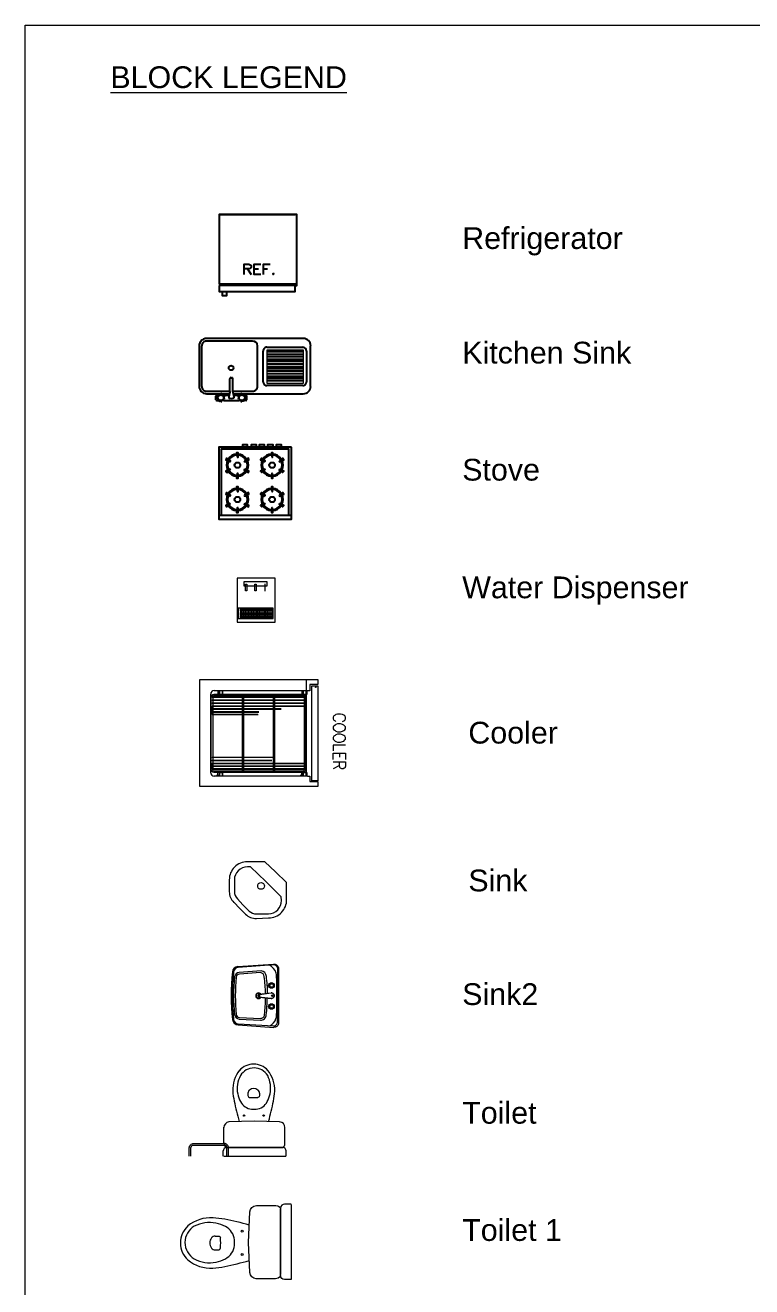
# Model space of a CAD drawing. Header units: feet. Extents: x 24 to 2788, y 15 to 613.
# Drawn here: x 557.1 to 607.2, y 205.8 to 292.7 of the extents above; entities that cross this region are included whole.
import ezdxf

# ---------------------------------------------------------------- set-up
doc = ezdxf.new("R2010")
doc.units = ezdxf.units.FT
doc.header["$MEASUREMENT"] = 0
doc.layers.get('0').update_dxf_attribs({"color": 255, "lineweight": 0})
for name, color, linetype, lineweight in [('Kitchen', 2, 'Continuous', 13), ('Pluming', 4, 'Continuous', 13), ('Text', 251, 'Continuous', 9)]:
    doc.layers.add(name, color=color, linetype=linetype, lineweight=lineweight)
doc.styles.get("Standard").update_dxf_attribs({"font": 'arial.ttf'})

# ---------------------------------------------------------------- blocks, each defined once
blk = doc.blocks.new('Toilet 1')
at = {"layer": 'Pluming', "lineweight": 0}
for points in [[(0, 2.562), (0, -2.625), (-0.458, -2.625, -0.399659), (-0.72, -2.35, -0.191995), (-0.737, -2.394, -0.237145), (-1.08, -2.562), (-2.413, -2.562, -0.388688), (-2.837, -2.138), (-2.921, -0.064), (-2.837, 2.053, -0.401104), (-2.392, 2.477), (-1.038, 2.477, -0.3575), (-0.737, 2.287, -0.191995), (-0.72, 2.243, 0.191995)], [(0, 2.583), (-0.445, 2.582, 0.414213), (-0.72, 2.307)], [(-2.889, 1.138, 0.017331), (-4.573, 1.545, 0.011626), (-5.378, 1.643, 0.180908), (-7.111, 1.073, 0.440691), (-7.111, -1.27, 0.181696), (-5.391, -1.834, 0.034528), (-4.573, -1.715, 0.015093), (-2.87, -1.308)], [(-5.175, 1.264, 0.165153), (-6.67, 1.058, 0.571941), (-6.67, -1.186, 0.179597), (-5.17, -1.416, 0.068995), (-4.518, -1.185, 0.250971), (-3.897, -0.278, 0.054511), (-3.897, 0.113, 0.25088), (-4.523, 1.033, 0.068995), (-5.175, 1.264)], [(-5.228, 0.379, 0.236067), (-5.483, 0.252, 0.353499), (-5.482, -0.445, 0.236042), (-5.228, -0.572)], [(-5.228, 0.379), (-5.017, 0.379, -0.380629), (-4.869, 0.248)], [(-5.017, -0.572, 0.380629), (-4.87, -0.441, 0.058069), (-4.87, 0.25)]]:
    blk.add_lwpolyline(points, format="xyb", dxfattribs=at)
for points in [[(-0.72, 2.307), (-0.72, -2.265)], [(-0.72, -2.35), (-0.72, 2.265)], [(0, 2.328), (0, -2.328)], [(-5.228, -0.572), (-5.017, -0.572)]]:
    blk.add_lwpolyline(points, dxfattribs=at)
for centre in [(-3.366, 0.719), (-3.366, -0.889)]:
    blk.add_circle(centre, 0.0635, dxfattribs=at)
blk = doc.blocks.new('Kitchen Sink')
at = {"layer": 'Kitchen', "lineweight": -3}
for points in [[(0.391, 0.457), (-0.409, 0.457)], [(-0.028, 0.436), (-0.409, 0.436)], [(-0.471, 0.396), (-0.471, 0.061)], [(-0.45, 0.396), (-0.45, 0.061)], [(0.012, 0.061), (0.012, 0.396)], [(0.058, 0.099), (0.058, 0.353)], [(0.09, 0.385), (0.386, 0.385)], [(0.389, 0.347), (0.092, 0.347)], [(0.389, 0.326), (0.092, 0.326)], [(0.418, 0.353), (0.418, 0.099)], [(0.452, 0.061), (0.452, 0.396)], [(0.389, 0.305), (0.092, 0.305)], [(0.389, 0.284), (0.092, 0.284)], [(0.389, 0.267), (0.092, 0.267)], [(0.389, 0.246), (0.092, 0.246)], [(0.389, 0.224), (0.092, 0.224)], [(-0.217, 0.017), (-0.217, 0.123)], [(-0.207, 0.133), (-0.202, 0.133)], [(-0.192, 0.016), (-0.192, 0.123)], [(0.389, 0.207), (0.092, 0.207)], [(0.389, 0.186), (0.092, 0.186)], [(0.389, 0.165), (0.092, 0.165)], [(0.389, 0.144), (0.092, 0.144)], [(0.389, 0.127), (0.092, 0.127)], [(0.389, 0.106), (0.092, 0.106)], [(-0.409, 0.021), (-0.219, 0.021)], [(-0.191, 0.021), (-0.026, 0.021)], [(-0.189, 0), (0.391, 0)], [(0.386, 0.068), (0.09, 0.068)], [(-0.409, 0), (-0.219, 0)], [(-0.331, -0.049), (-0.331, -0.019)], [(-0.325, -0.013), (-0.312, -0.013)], [(-0.325, -0.055), (-0.312, -0.055)], [(-0.318, -0.034), (-0.318, -0.034)], [(-0.318, -0.038), (-0.318, -0.038)], [(-0.314, -0.017), (-0.314, -0.017)], [(-0.314, -0.021), (-0.314, -0.021)], [(-0.314, -0.025), (-0.314, -0.025)], [(-0.314, -0.051), (-0.314, -0.051)], [(-0.31, -0.017), (-0.31, -0.017)], [(-0.306, -0.013), (-0.306, -0.013)], [(-0.306, -0.013), (-0.306, -0.013)], [(-0.306, -0.059), (-0.306, -0.059)], [(-0.297, -0.008), (-0.297, -0.008)], [(-0.297, -0.008), (-0.297, -0.008)], [(-0.297, -0.064), (-0.297, -0.064)], [(-0.289, -0.008), (-0.289, -0.008)], [(-0.289, -0.008), (-0.289, -0.008)], [(-0.289, -0.064), (-0.289, -0.064)], [(-0.285, -0.008), (-0.285, -0.008)], [(-0.28, -0.008), (-0.28, -0.008)], [(-0.28, -0.064), (-0.28, -0.064)], [(-0.276, -0.013), (-0.276, -0.013)], [(-0.276, -0.059), (-0.276, -0.059)], [(-0.272, -0.013), (-0.272, -0.013)], [(-0.272, -0.059), (-0.272, -0.059)], [(-0.269, -0.013), (-0.223, -0.013)], [(-0.268, -0.017), (-0.268, -0.017)], [(-0.268, -0.017), (-0.268, -0.017)], [(-0.268, -0.055), (-0.136, -0.055)], [(-0.268, -0.055), (-0.268, -0.055)], [(-0.268, -0.055), (-0.268, -0.055)], [(-0.263, -0.025), (-0.263, -0.025)], [(-0.263, -0.025), (-0.263, -0.025)], [(-0.263, -0.03), (-0.263, -0.03)], [(-0.263, -0.034), (-0.263, -0.034)], [(-0.263, -0.038), (-0.263, -0.038)], [(-0.263, -0.042), (-0.263, -0.042)], [(-0.263, -0.047), (-0.263, -0.047)], [(-0.263, -0.047), (-0.263, -0.047)], [(-0.186, -0.013), (-0.139, -0.013)], [(-0.145, -0.03), (-0.145, -0.03)], [(-0.145, -0.034), (-0.145, -0.034)], [(-0.145, -0.038), (-0.145, -0.038)], [(-0.145, -0.042), (-0.145, -0.042)], [(-0.141, -0.025), (-0.141, -0.025)], [(-0.141, -0.047), (-0.141, -0.047)], [(-0.141, -0.047), (-0.141, -0.047)], [(-0.136, -0.017), (-0.136, -0.017)], [(-0.136, -0.055), (-0.136, -0.055)], [(-0.132, -0.013), (-0.132, -0.013)], [(-0.132, -0.059), (-0.132, -0.059)], [(-0.124, -0.008), (-0.124, -0.008)], [(-0.124, -0.008), (-0.124, -0.008)], [(-0.124, -0.064), (-0.124, -0.064)], [(-0.115, -0.008), (-0.115, -0.008)], [(-0.115, -0.064), (-0.115, -0.064)], [(-0.107, -0.008), (-0.107, -0.008)], [(-0.107, -0.008), (-0.107, -0.008)], [(-0.107, -0.064), (-0.107, -0.064)], [(-0.098, -0.013), (-0.103, -0.013)], [(-0.103, -0.059), (-0.103, -0.059)], [(-0.083, -0.013), (-0.1, -0.013)], [(-0.083, -0.055), (-0.1, -0.055)], [(-0.094, -0.017), (-0.094, -0.017)], [(-0.094, -0.017), (-0.094, -0.017)], [(-0.094, -0.055), (-0.094, -0.055)], [(-0.09, -0.021), (-0.09, -0.021)], [(-0.09, -0.025), (-0.09, -0.025)], [(-0.09, -0.047), (-0.09, -0.047)], [(-0.09, -0.051), (-0.09, -0.051)], [(-0.086, -0.038), (-0.086, -0.038)], [(-0.077, -0.049), (-0.077, -0.019)]]:
    blk.add_lwpolyline(points, dxfattribs=at)
at = {"layer": 'Kitchen'}
blk.add_lwpolyline([(0.092, 0.364), (0.389, 0.364), (0.389, 0.085), (0.092, 0.085)], close=True, dxfattribs=at)
at = {"layer": 'Kitchen', "lineweight": -3}
for points in [[(-0.217, 0.019, -0.05003), (-0.217, 0.015, -0.050083), (-0.217, 0.013), (-0.225, -0.025, 0.415639), (-0.217, -0.038)], [(-0.191, 0.013), (-0.183, -0.025, -0.415509), (-0.191, -0.038)], [(-0.107, -0.062, 0.049794), (-0.103, -0.059), (-0.098, -0.056)], [(-0.086, -0.029, -0.050219), (-0.086, -0.034), (-0.086, -0.039)]]:
    blk.add_lwpolyline(points, format="xyb", dxfattribs=at)
for centre, radius in [((-0.206, 0.214), 0.0191), ((-0.291, -0.032), 0.0233), ((-0.117, -0.032), 0.0233)]:
    blk.add_circle(centre, radius, dxfattribs=at)
for centre, radius, start, end in [((-0.409, 0.396), 0.0614, 90.0004, 179.9996), ((-0.409, 0.396), 0.0402, 89.9991, 180.0009), ((-0.028, 0.396), 0.0402, 0.0094, 89.9965), ((0.391, 0.396), 0.0614, 0.0062, 89.9996), ((0.09, 0.353), 0.0318, 89.998, 180.002), ((0.386, 0.353), 0.0318, 0.0034, 90.0004), ((-0.206, 0.123), 0.0106, 89.9957, 180.0043), ((-0.202, 0.123), 0.0106, 359.9957, 90.0043), ((-0.409, 0.061), 0.0614, 180.0004, 269.9996), ((-0.409, 0.061), 0.0402, 179.9991, 270.0009), ((-0.173, 0.016), 0.019, 180.0131, 191.4696), ((-0.028, 0.061), 0.0402, 269.9991, 0.0009), ((0.09, 0.099), 0.0318, 179.998, 270.002), ((0.386, 0.099), 0.0318, 269.998, 0.002), ((0.391, 0.061), 0.0614, 270.0004, 359.9996), ((-0.325, -0.019), 0.00635, 90.0028, 179.9972), ((-0.325, -0.049), 0.00635, 180.0028, 269.9972), ((-0.291, -0.032), 0.0314, 174.2483, 185.7517), ((-0.291, -0.032), 0.032, 141.6153, 152.9032), ((-0.291, -0.032), 0.032, 207.0968, 218.3847), ((-0.291, -0.032), 0.0276, 155.4925, 171.828), ((-0.291, -0.032), 0.0276, 188.172, 204.5075), ((-0.291, -0.032), 0.0274, 122.7302, 139.135), ((-0.291, -0.032), 0.0274, 220.865, 237.2698), ((-0.291, -0.032), 0.0317, 108.844, 120.2466), ((-0.291, -0.032), 0.0317, 239.7534, 251.156), ((-0.291, -0.032), 0.0276, 90.0092, 106.3492), ((-0.291, -0.032), 0.0276, 253.6508, 269.9908), ((-0.291, -0.032), 0.0318, 76.1308, 87.4815), ((-0.291, -0.032), 0.0317, 272.4805, 283.8705), ((-0.291, -0.032), 0.0274, 57.2415, 73.6601), ((-0.291, -0.032), 0.0276, 286.3726, 302.7006), ((-0.291, -0.032), 0.0315, 43.353, 54.82), ((-0.291, -0.032), 0.0317, 305.217, 316.61), ((-0.291, -0.032), 0.0274, 24.5077, 40.9425), ((-0.291, -0.032), 0.0275, 319.0722, 335.4262), ((-0.291, -0.032), 0.0273, 351.7554, 8.2446), ((-0.291, -0.032), 0.0317, 10.6509, 22.0671), ((-0.291, -0.032), 0.0317, 337.9491, 349.3331), ((-0.204, 0.027), 0.0657, 258.8483, 281.1517), ((-0.117, -0.032), 0.0317, 157.9491, 169.3331), ((-0.117, -0.032), 0.0317, 190.6669, 202.0509), ((-0.118, -0.032), 0.0273, 171.7554, 188.2446), ((-0.117, -0.032), 0.0275, 139.0722, 155.4262), ((-0.117, -0.032), 0.0275, 204.5738, 220.9278), ((-0.117, -0.032), 0.0317, 125.217, 136.61), ((-0.117, -0.032), 0.0317, 223.39, 234.783), ((-0.117, -0.032), 0.0276, 106.3726, 122.7006), ((-0.117, -0.032), 0.0276, 237.2994, 253.6274), ((-0.117, -0.032), 0.0317, 92.4805, 103.8705), ((-0.117, -0.032), 0.0317, 256.1295, 267.5195), ((-0.117, -0.032), 0.0275, 73.6284, 90.0132), ((-0.117, -0.032), 0.0276, 270.0092, 286.3492), ((-0.117, -0.032), 0.0318, 59.7747, 71.1347), ((-0.117, -0.032), 0.0275, 40.9104, 57.2871), ((-0.117, -0.032), 0.0274, 302.7302, 319.135), ((-0.117, -0.032), 0.0317, 27.0252, 38.4138), ((-0.117, -0.032), 0.0274, 8.1588, 24.5791), ((-0.117, -0.032), 0.0276, 335.4925, 351.828), ((-0.118, -0.032), 0.032, 321.6153, 332.9032), ((-0.083, -0.019), 0.00635, 0.003, 89.997), ((-0.083, -0.049), 0.00635, 270.003, 359.997)]:
    blk.add_arc(centre, radius, start, end, dxfattribs=at)
blk = doc.blocks.new('Refregator')
at = {"layer": 'Kitchen', "lineweight": -3}
for points in [[(0.631, -0.588), (0.644, -0.588), (0.644, 0), (0, 0), (0.631, 0), (0, 0), (0, -0.572), (0.631, -0.572), (0.644, -0.572)], [(0.207, -0.495), (0.207, -0.411), (0.246, -0.411), (0.258, -0.415), (0.262, -0.419), (0.267, -0.423), (0.267, -0.432), (0.262, -0.44), (0.258, -0.445), (0.246, -0.449), (0.207, -0.449)], [(0.347, -0.495), (0.292, -0.495), (0.292, -0.411), (0.347, -0.411)], [(0.368, -0.495), (0.368, -0.411), (0.423, -0.411)], [(0.237, -0.449), (0.267, -0.495)], [(0.292, -0.449), (0.326, -0.449)], [(0.368, -0.449), (0.402, -0.449)], [(0.017, -0.572), (0.017, -0.588)], [(0.61, -0.572), (0.61, -0.588)], [(0.025, -0.635), (0.025, -0.669), (0.064, -0.669), (0.064, -0.635)]]:
    blk.add_lwpolyline(points, dxfattribs=at)
for points in [[(0.449, -0.487), (0.445, -0.491), (0.449, -0.495), (0.453, -0.491)], [(0, -0.588), (0, -0.635), (0.631, -0.635), (0.631, -0.588)]]:
    blk.add_lwpolyline(points, close=True, dxfattribs=at)
blk = doc.blocks.new('Sink')
at = {"layer": 'Pluming', "lineweight": 0}
blk.add_lwpolyline([(-0.225, -0.135), (-0.174, -0.186), (-0.128, -0.233, 0.20163), (-0.038, -0.268), (0.063, -0.264, 0.196173), (0.169, -0.219, 0.201655), (0.212, -0.111), (0.212, -0.111), (0.21, 0.028), (0.121, 0.116), (0.032, 0.201), (-0.112, 0.201), (-0.112, 0.201, 0.201655), (-0.22, 0.156, 0.196173), (-0.262, 0.051), (-0.262, -0.047, 0.201655), (-0.225, -0.136)], format="xyb", dxfattribs=at)
blk.add_lwpolyline([(-0.098, -0.207, 0.20163), (-0.038, -0.231), (0.063, -0.231, 0.196173), (0.138, -0.198, 0.201654), (0.169, -0.121), (0.167, -0.091), (0.04, 0.036), (-0.087, 0.159), (-0.112, 0.159, 0.201654), (-0.189, 0.126, 0.196173), (-0.22, 0.051), (-0.22, -0.047, 0.201655), (-0.195, -0.106), (-0.149, -0.156)], format="xyb", close=True, dxfattribs=at)
blk.add_circle((0, 0), 0.0275, dxfattribs=at)
blk = doc.blocks.new('Sink2')
at = {"layer": 'Pluming', "lineweight": 0}
for p in [(-0.115, 0.013), (-0.107, 0.011)]:
    blk.add_line(p, (-0.011, 0.023), dxfattribs=at)
for points in [[(-0.285, 0.241, 0.365096), (-0.331, 0.197, 0.052155), (-0.331, -0.197, 0.365096), (-0.284, -0.241), (0.012, -0.262)], [(-0.286, 0.241), (0.01, 0.262, -0.341566), (0.05, 0.234), (0.051, -0.234, -0.341566), (0.012, -0.262)], [(-0.021, -0.249, 0.199624), (0.029, -0.188, 0.069548), (0.035, -0.165, 0.016602), (0.035, 0.165, 0.069547), (0.03, 0.188, 0.20798), (-0.025, 0.252)], [(-0.273, 0.179, 0.368413), (-0.299, 0.154, 0.051242), (-0.299, -0.154, 0.368413), (-0.273, -0.179), (-0.1, -0.187, 0.421928), (-0.066, -0.156, 0.026108), (-0.057, -0.017)], [(-0.04, 0.019, 0.02594), (-0.05, 0.16, 0.360395), (-0.094, 0.206), (-0.274, 0.193)], [(-0.057, 0.018, 0.026299), (-0.067, 0.158, 0.347226), (-0.099, 0.192), (-0.273, 0.179)], [(-0.274, -0.193), (-0.1, -0.202, 0.417475), (-0.051, -0.158, 0.026012), (-0.043, -0.017, 0.026012)]]:
    blk.add_lwpolyline(points, format="xyb", dxfattribs=at)
for points in [[(-0.284, 0.233, 0.365095), (-0.321, 0.198, 0.054991), (-0.321, -0.198, 0.365095), (-0.284, -0.233), (0.009, -0.25, 0.40661), (0.042, -0.219), (0.044, 0.224, 0.40661), (0.01, 0.255)], [(-0.011, -0.023, 1.120265), (-0.011, 0.023, -1.115416)]]:
    blk.add_lwpolyline(points, format="xyb", close=True, dxfattribs=at)
blk.add_lwpolyline([(-0.115, -0.013), (-0.107, -0.011), (-0.011, -0.023)], close=True, dxfattribs=at)
for centre, radius in [((-0.008, 0.085), 0.0233), ((-0.008, 0.085), 0.0191), ((-0.008, 0.085), 0.0148), ((0, 0), 0.00635), ((-0.008, -0.089), 0.0233), ((-0.008, -0.089), 0.0191), ((-0.008, -0.089), 0.0148)]:
    blk.add_circle(centre, radius, dxfattribs=at)
for centre, radius, start, end in [((1.202, 0), 1.524, 174.1333, 185.8667), ((-0.272, 0.151), 0.0419, 93.0926, 173.9905), ((-0.114, 0), 0.0233, 40.8089, 319.1911), ((-0.114, 0), 0.0191, 51.3996, 308.584), ((-0.034, 0), 0.0826, 171.1998, 188.8002), ((-0.013, 0), 0.0953, 173.1007, 186.8993), ((-0.03, 0.085), 0.0106, 315.8622, 44.1431), ((-0.008, 0.11), 0.0106, 225.8571, 314.1429), ((-0.008, 0.059), 0.0106, 45.8571, 134.1429), ((0.017, 0.085), 0.0106, 135.8571, 224.1429), ((-0.03, -0.089), 0.0106, 315.8622, 44.1431), ((-0.008, -0.064), 0.0106, 225.8571, 314.1429), ((-0.008, -0.11), 0.0106, 45.8571, 134.1429), ((0.017, -0.089), 0.0106, 135.8571, 224.1429), ((-0.272, -0.151), 0.0419, 186.0095, 266.9074)]:
    blk.add_arc(centre, radius, start, end, dxfattribs=at)
blk = doc.blocks.new('Stove')
at = {"layer": 'Kitchen', "lineweight": -3}
for points in [[(0.601, 0.597), (0, 0.597), (0, 0), (0.601, 0)], [(0.152, 0.512), (0.161, 0.512), (0.161, 0.55), (0.148, 0.55)], [(0.237, 0.597), (0.199, 0.597), (0.199, 0.618), (0.237, 0.618)], [(0.309, 0.597), (0.271, 0.597), (0.271, 0.618), (0.309, 0.618)], [(0.377, 0.597), (0.339, 0.597), (0.339, 0.618), (0.377, 0.618)], [(0.449, 0.597), (0.406, 0.597), (0.406, 0.618), (0.449, 0.618)], [(0.44, 0.512), (0.445, 0.512), (0.449, 0.55), (0.436, 0.55)], [(0.516, 0.597), (0.478, 0.597), (0.478, 0.618), (0.516, 0.618)], [(0.093, 0.474), (0.097, 0.483), (0.068, 0.504), (0.059, 0.491)], [(0.212, 0.483), (0.216, 0.474), (0.25, 0.491), (0.246, 0.504)], [(0.381, 0.474), (0.385, 0.483), (0.356, 0.504), (0.347, 0.491)], [(0.5, 0.483), (0.504, 0.474), (0.538, 0.491), (0.529, 0.504)], [(0.097, 0.406), (0.093, 0.415), (0.059, 0.398), (0.068, 0.385)], [(0.161, 0.377), (0.152, 0.377), (0.148, 0.339), (0.161, 0.339)], [(0.216, 0.415), (0.212, 0.406), (0.246, 0.385), (0.25, 0.398)], [(0.385, 0.406), (0.381, 0.415), (0.347, 0.398), (0.356, 0.385)], [(0.445, 0.377), (0.44, 0.377), (0.436, 0.339), (0.449, 0.339)], [(0.504, 0.415), (0.5, 0.406), (0.529, 0.385), (0.538, 0.398)], [(0.093, 0.191), (0.097, 0.199), (0.068, 0.22), (0.059, 0.207)], [(0.152, 0.229), (0.161, 0.229), (0.161, 0.267), (0.148, 0.267)], [(0.212, 0.199), (0.216, 0.191), (0.25, 0.207), (0.246, 0.22)], [(0.381, 0.191), (0.385, 0.199), (0.356, 0.22), (0.347, 0.207)], [(0.44, 0.229), (0.445, 0.229), (0.449, 0.267), (0.436, 0.267)], [(0.5, 0.199), (0.504, 0.191), (0.538, 0.207), (0.529, 0.22)], [(0.097, 0.123), (0.093, 0.131), (0.059, 0.114), (0.068, 0.102)], [(0.216, 0.131), (0.212, 0.123), (0.246, 0.102), (0.25, 0.114)], [(0.385, 0.123), (0.381, 0.131), (0.347, 0.114), (0.356, 0.102)], [(0.504, 0.131), (0.5, 0.123), (0.529, 0.102), (0.538, 0.114)], [(0.161, 0.093), (0.152, 0.093), (0.148, 0.055), (0.161, 0.055)], [(0.445, 0.093), (0.44, 0.093), (0.436, 0.055), (0.449, 0.055)]]:
    blk.add_lwpolyline(points, close=True, dxfattribs=at)
for points in [[(0.58, 0.03), (0.58, 0.58), (0.021, 0.58), (0.021, 0.03)], [(0.601, 0.03), (0, 0.03)]]:
    blk.add_lwpolyline(points, dxfattribs=at)
for centre in [(0.155, 0.447), (0.442, 0.447), (0.155, 0.163), (0.442, 0.163)]:
    blk.add_circle(centre, 0.0233, dxfattribs=at)
for centre, radius, start, end in [((0.155, 0.447), 0.091, 93.5706, 146.4313), ((0.155, 0.447), 0.0826, 93.4881, 146.5137), ((0.155, 0.447), 0.091, 33.5687, 86.4294), ((0.155, 0.447), 0.0826, 33.4863, 86.5119), ((0.442, 0.447), 0.091, 93.5706, 146.4313), ((0.442, 0.447), 0.0826, 93.4881, 146.5137), ((0.442, 0.447), 0.0826, 33.4863, 86.5119), ((0.442, 0.447), 0.091, 33.5687, 86.4294), ((0.155, 0.447), 0.091, 153.5669, 206.4331), ((0.155, 0.447), 0.0826, 153.49, 206.51), ((0.155, 0.447), 0.0826, 333.49, 26.51), ((0.155, 0.447), 0.091, 333.5669, 26.4331), ((0.442, 0.447), 0.091, 153.5669, 206.4331), ((0.442, 0.447), 0.0826, 153.49, 206.51), ((0.442, 0.447), 0.0826, 333.49, 26.51), ((0.442, 0.447), 0.091, 333.5669, 26.4331), ((0.155, 0.447), 0.091, 213.5742, 266.4349), ((0.155, 0.447), 0.0826, 213.4918, 266.5173), ((0.155, 0.447), 0.0826, 273.4881, 326.5137), ((0.155, 0.447), 0.091, 273.5706, 326.4313), ((0.442, 0.447), 0.091, 213.5742, 266.4349), ((0.442, 0.447), 0.0826, 213.4918, 266.5173), ((0.442, 0.447), 0.0826, 273.4881, 326.5137), ((0.442, 0.447), 0.091, 273.5706, 326.4313), ((0.155, 0.163), 0.091, 93.5706, 146.4313), ((0.155, 0.163), 0.0826, 93.4881, 146.5137), ((0.155, 0.163), 0.091, 33.5687, 86.4294), ((0.155, 0.163), 0.0826, 33.4863, 86.5119), ((0.442, 0.163), 0.091, 93.5706, 146.4313), ((0.442, 0.163), 0.0826, 93.4881, 146.5137), ((0.442, 0.163), 0.0826, 33.4863, 86.5119), ((0.442, 0.163), 0.091, 33.5687, 86.4294), ((0.155, 0.163), 0.091, 153.5669, 206.4331), ((0.155, 0.163), 0.0826, 153.49, 206.51), ((0.155, 0.163), 0.091, 213.5742, 266.4349), ((0.155, 0.163), 0.0826, 213.4918, 266.5173), ((0.155, 0.163), 0.0826, 273.4881, 326.5137), ((0.155, 0.163), 0.091, 273.5706, 326.4313), ((0.155, 0.163), 0.0826, 333.49, 26.51), ((0.155, 0.163), 0.091, 333.5669, 26.4331), ((0.442, 0.163), 0.091, 153.5669, 206.4331), ((0.442, 0.163), 0.0826, 153.49, 206.51), ((0.442, 0.163), 0.091, 213.5742, 266.4349), ((0.442, 0.163), 0.0826, 213.4918, 266.5173), ((0.442, 0.163), 0.0826, 273.4881, 326.5137), ((0.442, 0.163), 0.091, 273.5706, 326.4313), ((0.442, 0.163), 0.0826, 333.49, 26.51), ((0.442, 0.163), 0.091, 333.5669, 26.4331)]:
    blk.add_arc(centre, radius, start, end, dxfattribs=at)
blk = doc.blocks.new('Toilet')
at = {"layer": 'Pluming', "lineweight": 0}
blk.add_line((-0.256, 0), (0.256, 0), dxfattribs=at)
for points in [[(0.126, 0.518, 0.165153), (0.106, 0.667, 0.571941), (-0.119, 0.667, 0.179597), (-0.142, 0.517, 0.068995), (-0.119, 0.452, 0.250971), (-0.028, 0.39, 0.054511), (0.011, 0.39, 0.25088), (0.103, 0.452, 0.068995), (0.126, 0.518)], [(0.114, 0.289, 0.017331), (0.154, 0.457, 0.011626), (0.164, 0.538, 0.180908), (0.107, 0.711, 0.440691), (-0.127, 0.711)], [(-0.126, 0.712, 0.180883), (-0.183, 0.539, 0.034528), (-0.171, 0.457, 0.017331), (-0.131, 0.289)], [(0.038, 0.523, 0.236067), (0.025, 0.548, 0.353499), (-0.044, 0.548, 0.236042), (-0.057, 0.523), (-0.057, 0.502, 0.380629), (-0.044, 0.487, 0.058069), (0.025, 0.487)], [(0.038, 0.523), (0.038, 0.502, -0.380629), (0.025, 0.487)], [(0.224, 0.072, 0.191995), (0.229, 0.074, 0.3575), (0.248, 0.104), (0.248, 0.239, 0.401104), (0.205, 0.284), (-0.006, 0.292), (-0.214, 0.284, 0.401077), (-0.256, 0.239)], [(-0.542, 0), (-0.542, 0.07, -0.414214), (-0.506, 0.106), (-0.252, 0.106)], [(-0.256, 0.108, 0.237145), (-0.239, 0.074, 0.191995), (-0.235, 0.072, 0.414213), (-0.263, 0.044)], [(-0.218, 0), (-0.218, 0.07, 0.414214), (-0.254, 0.106)], [(-0.529, 0), (-0.529, 0.07, -0.414214), (-0.506, 0.093), (-0.252, 0.093)], [(-0.231, 0), (-0.231, 0.07, 0.414214), (-0.254, 0.093)], [(0.258, 0), (0.258, 0.044, 0.414213), (0.231, 0.072), (-0.227, 0.072)]]:
    blk.add_lwpolyline(points, format="xyb", dxfattribs=at)
for points in [[(-0.256, 0.106), (-0.256, 0.241)], [(-0.263, 0), (-0.262, 0.046)], [(-0.235, 0.072), (0.226, 0.072)]]:
    blk.add_lwpolyline(points, dxfattribs=at)
for centre in [(-0.089, 0.337), (0.072, 0.337)]:
    blk.add_circle(centre, 0.00635, dxfattribs=at)
blk = doc.blocks.new('Water Dispenser')
at = {"layer": 'Kitchen', "lineweight": 0}
for points in [[(2.624832, 3.048192), (0, 3.048192), (0, 0), (2.624832, 0)], [(2.074464, 2.794176), (0.465696, 2.794176), (0.465696, 2.497824), (2.074464, 2.497824)], [(0.592704, 2.624832), (0.677376, 2.624832), (0.677376, 2.159136), (0.592704, 2.159136)], [(1.227744, 2.624832), (1.312416, 2.624832), (1.312416, 2.159136), (1.227744, 2.159136)], [(1.947456, 2.624832), (1.90512, 2.624832), (1.90512, 2.159136), (1.947456, 2.159136)], [(2.497824, 0.973728), (0.084672, 0.973728), (0.084672, 0.254016), (2.497824, 0.254016)], [(0.254016, 0.931392), (0.21168, 0.931392), (0.21168, 0.762048), (0.254016, 0.762048)], [(0.296352, 0.931392), (0.254016, 0.931392), (0.254016, 0.762048), (0.296352, 0.762048)], [(0.381024, 0.931392), (0.338688, 0.931392), (0.338688, 0.762048), (0.381024, 0.762048)], [(0.381024, 0.931392), (0.338688, 0.931392), (0.338688, 0.762048), (0.381024, 0.762048)], [(0.465696, 0.931392), (0.42336, 0.931392), (0.42336, 0.762048), (0.465696, 0.762048)], [(0.550368, 0.931392), (0.508032, 0.931392), (0.508032, 0.762048), (0.550368, 0.762048)], [(0.550368, 0.931392), (0.508032, 0.931392), (0.508032, 0.762048), (0.550368, 0.762048)], [(0.63504, 0.931392), (0.592704, 0.931392), (0.592704, 0.762048), (0.63504, 0.762048)], [(0.719712, 0.931392), (0.677376, 0.931392), (0.677376, 0.762048), (0.719712, 0.762048)], [(0.804384, 0.931392), (0.762048, 0.931392), (0.762048, 0.762048), (0.804384, 0.762048)], [(0.804384, 0.931392), (0.762048, 0.931392), (0.762048, 0.762048), (0.804384, 0.762048)], [(0.84672, 0.931392), (0.804384, 0.931392), (0.804384, 0.762048), (0.84672, 0.762048)], [(0.931392, 0.931392), (0.889056, 0.931392), (0.889056, 0.762048), (0.931392, 0.762048)], [(1.016064, 0.931392), (0.973728, 0.931392), (0.973728, 0.762048), (1.016064, 0.762048)], [(1.100736, 0.931392), (1.0584, 0.931392), (1.0584, 0.762048), (1.100736, 0.762048)], [(1.185408, 0.931392), (1.143072, 0.931392), (1.143072, 0.762048), (1.185408, 0.762048)], [(1.27008, 0.931392), (1.227744, 0.931392), (1.227744, 0.762048), (1.27008, 0.762048)], [(1.27008, 0.931392), (1.227744, 0.931392), (1.227744, 0.762048), (1.27008, 0.762048)], [(1.354752, 0.931392), (1.312416, 0.931392), (1.312416, 0.762048), (1.354752, 0.762048)], [(1.439424, 0.931392), (1.397088, 0.931392), (1.397088, 0.762048), (1.439424, 0.762048)], [(1.48176, 0.931392), (1.439424, 0.931392), (1.439424, 0.762048), (1.48176, 0.762048)], [(1.566432, 0.931392), (1.524096, 0.931392), (1.524096, 0.762048), (1.566432, 0.762048)], [(1.651104, 0.931392), (1.608768, 0.931392), (1.608768, 0.762048), (1.651104, 0.762048)], [(1.735776, 0.931392), (1.69344, 0.931392), (1.69344, 0.762048), (1.735776, 0.762048)], [(1.735776, 0.931392), (1.69344, 0.931392), (1.69344, 0.762048), (1.735776, 0.762048)], [(1.820448, 0.931392), (1.778112, 0.931392), (1.778112, 0.762048), (1.820448, 0.762048)], [(1.90512, 0.931392), (1.862784, 0.931392), (1.862784, 0.762048), (1.90512, 0.762048)], [(1.989792, 0.931392), (1.947456, 0.931392), (1.947456, 0.762048), (1.989792, 0.762048)], [(2.032128, 0.931392), (1.989792, 0.931392), (1.989792, 0.762048), (2.032128, 0.762048)], [(2.1168, 0.931392), (2.074464, 0.931392), (2.074464, 0.762048), (2.1168, 0.762048)], [(2.201472, 0.931392), (2.159136, 0.931392), (2.159136, 0.762048), (2.201472, 0.762048)], [(2.201472, 0.931392), (2.159136, 0.931392), (2.159136, 0.762048), (2.201472, 0.762048)], [(2.286144, 0.931392), (2.243808, 0.931392), (2.243808, 0.762048), (2.286144, 0.762048)], [(2.370816, 0.931392), (2.32848, 0.931392), (2.32848, 0.762048), (2.370816, 0.762048)], [(2.455488, 0.931392), (2.413152, 0.931392), (2.413152, 0.762048), (2.455488, 0.762048)], [(0.254016, 0.677376), (0.21168, 0.677376), (0.21168, 0.508032), (0.254016, 0.508032)], [(0.254016, 0.465696), (0.21168, 0.465696), (0.21168, 0.254016), (0.254016, 0.254016)], [(0.296352, 0.677376), (0.254016, 0.677376), (0.254016, 0.508032), (0.296352, 0.508032)], [(0.296352, 0.465696), (0.254016, 0.465696), (0.254016, 0.254016), (0.296352, 0.254016)], [(0.381024, 0.677376), (0.338688, 0.677376), (0.338688, 0.508032), (0.381024, 0.508032)], [(0.381024, 0.677376), (0.338688, 0.677376), (0.338688, 0.508032), (0.381024, 0.508032)], [(0.381024, 0.465696), (0.338688, 0.465696), (0.338688, 0.254016), (0.381024, 0.254016)], [(0.381024, 0.465696), (0.338688, 0.465696), (0.338688, 0.254016), (0.381024, 0.254016)], [(0.465696, 0.677376), (0.42336, 0.677376), (0.42336, 0.508032), (0.465696, 0.508032)], [(0.465696, 0.465696), (0.42336, 0.465696), (0.42336, 0.254016), (0.465696, 0.254016)], [(0.550368, 0.677376), (0.508032, 0.677376), (0.508032, 0.508032), (0.550368, 0.508032)], [(0.550368, 0.677376), (0.508032, 0.677376), (0.508032, 0.508032), (0.550368, 0.508032)], [(0.550368, 0.465696), (0.508032, 0.465696), (0.508032, 0.254016), (0.550368, 0.254016)], [(0.550368, 0.465696), (0.508032, 0.465696), (0.508032, 0.254016), (0.550368, 0.254016)], [(0.63504, 0.677376), (0.592704, 0.677376), (0.592704, 0.508032), (0.63504, 0.508032)], [(0.63504, 0.465696), (0.592704, 0.465696), (0.592704, 0.254016), (0.63504, 0.254016)], [(0.719712, 0.677376), (0.677376, 0.677376), (0.677376, 0.508032), (0.719712, 0.508032)], [(0.719712, 0.465696), (0.677376, 0.465696), (0.677376, 0.254016), (0.719712, 0.254016)], [(0.804384, 0.677376), (0.762048, 0.677376), (0.762048, 0.508032), (0.804384, 0.508032)], [(0.804384, 0.677376), (0.762048, 0.677376), (0.762048, 0.508032), (0.804384, 0.508032)], [(0.804384, 0.465696), (0.762048, 0.465696), (0.762048, 0.254016), (0.804384, 0.254016)], [(0.804384, 0.465696), (0.762048, 0.465696), (0.762048, 0.254016), (0.804384, 0.254016)], [(0.84672, 0.677376), (0.804384, 0.677376), (0.804384, 0.508032), (0.84672, 0.508032)], [(0.84672, 0.465696), (0.804384, 0.465696), (0.804384, 0.254016), (0.84672, 0.254016)], [(0.931392, 0.677376), (0.889056, 0.677376), (0.889056, 0.508032), (0.931392, 0.508032)], [(0.931392, 0.465696), (0.889056, 0.465696), (0.889056, 0.254016), (0.931392, 0.254016)], [(1.016064, 0.677376), (0.973728, 0.677376), (0.973728, 0.508032), (1.016064, 0.508032)], [(1.016064, 0.465696), (0.973728, 0.465696), (0.973728, 0.254016), (1.016064, 0.254016)], [(1.100736, 0.677376), (1.0584, 0.677376), (1.0584, 0.508032), (1.100736, 0.508032)], [(1.100736, 0.465696), (1.0584, 0.465696), (1.0584, 0.254016), (1.100736, 0.254016)], [(1.185408, 0.677376), (1.143072, 0.677376), (1.143072, 0.508032), (1.185408, 0.508032)], [(1.185408, 0.465696), (1.143072, 0.465696), (1.143072, 0.254016), (1.185408, 0.254016)], [(1.27008, 0.677376), (1.227744, 0.677376), (1.227744, 0.508032), (1.27008, 0.508032)], [(1.27008, 0.677376), (1.227744, 0.677376), (1.227744, 0.508032), (1.27008, 0.508032)], [(1.27008, 0.465696), (1.227744, 0.465696), (1.227744, 0.254016), (1.27008, 0.254016)], [(1.27008, 0.465696), (1.227744, 0.465696), (1.227744, 0.254016), (1.27008, 0.254016)], [(1.354752, 0.677376), (1.312416, 0.677376), (1.312416, 0.508032), (1.354752, 0.508032)], [(1.354752, 0.465696), (1.312416, 0.465696), (1.312416, 0.254016), (1.354752, 0.254016)], [(1.439424, 0.677376), (1.397088, 0.677376), (1.397088, 0.508032), (1.439424, 0.508032)], [(1.439424, 0.465696), (1.397088, 0.465696), (1.397088, 0.254016), (1.439424, 0.254016)], [(1.48176, 0.677376), (1.439424, 0.677376), (1.439424, 0.508032), (1.48176, 0.508032)], [(1.48176, 0.465696), (1.439424, 0.465696), (1.439424, 0.254016), (1.48176, 0.254016)], [(1.566432, 0.677376), (1.524096, 0.677376), (1.524096, 0.508032), (1.566432, 0.508032)], [(1.566432, 0.465696), (1.524096, 0.465696), (1.524096, 0.254016), (1.566432, 0.254016)], [(1.651104, 0.677376), (1.608768, 0.677376), (1.608768, 0.508032), (1.651104, 0.508032)], [(1.651104, 0.465696), (1.608768, 0.465696), (1.608768, 0.254016), (1.651104, 0.254016)], [(1.735776, 0.677376), (1.69344, 0.677376), (1.69344, 0.508032), (1.735776, 0.508032)], [(1.735776, 0.677376), (1.69344, 0.677376), (1.69344, 0.508032), (1.735776, 0.508032)], [(1.735776, 0.465696), (1.69344, 0.465696), (1.69344, 0.254016), (1.735776, 0.254016)], [(1.735776, 0.465696), (1.69344, 0.465696), (1.69344, 0.254016), (1.735776, 0.254016)], [(1.820448, 0.677376), (1.778112, 0.677376), (1.778112, 0.508032), (1.820448, 0.508032)], [(1.820448, 0.465696), (1.778112, 0.465696), (1.778112, 0.254016), (1.820448, 0.254016)], [(1.90512, 0.677376), (1.862784, 0.677376), (1.862784, 0.508032), (1.90512, 0.508032)], [(1.90512, 0.465696), (1.862784, 0.465696), (1.862784, 0.254016), (1.90512, 0.254016)], [(1.989792, 0.677376), (1.947456, 0.677376), (1.947456, 0.508032), (1.989792, 0.508032)], [(1.989792, 0.465696), (1.947456, 0.465696), (1.947456, 0.254016), (1.989792, 0.254016)], [(2.032128, 0.677376), (1.989792, 0.677376), (1.989792, 0.508032), (2.032128, 0.508032)], [(2.032128, 0.465696), (1.989792, 0.465696), (1.989792, 0.254016), (2.032128, 0.254016)], [(2.1168, 0.677376), (2.074464, 0.677376), (2.074464, 0.508032), (2.1168, 0.508032)], [(2.1168, 0.465696), (2.074464, 0.465696), (2.074464, 0.254016), (2.1168, 0.254016)], [(2.201472, 0.677376), (2.159136, 0.677376), (2.159136, 0.508032), (2.201472, 0.508032)], [(2.201472, 0.677376), (2.159136, 0.677376), (2.159136, 0.508032), (2.201472, 0.508032)], [(2.201472, 0.465696), (2.159136, 0.465696), (2.159136, 0.254016), (2.201472, 0.254016)], [(2.201472, 0.465696), (2.159136, 0.465696), (2.159136, 0.254016), (2.201472, 0.254016)], [(2.286144, 0.677376), (2.243808, 0.677376), (2.243808, 0.508032), (2.286144, 0.508032)], [(2.286144, 0.465696), (2.243808, 0.465696), (2.243808, 0.254016), (2.286144, 0.254016)], [(2.370816, 0.677376), (2.32848, 0.677376), (2.32848, 0.508032), (2.370816, 0.508032)], [(2.370816, 0.465696), (2.32848, 0.465696), (2.32848, 0.254016), (2.370816, 0.254016)], [(2.455488, 0.677376), (2.413152, 0.677376), (2.413152, 0.508032), (2.455488, 0.508032)], [(2.455488, 0.465696), (2.413152, 0.465696), (2.413152, 0.254016), (2.455488, 0.254016)]]:
    blk.add_lwpolyline(points, close=True, dxfattribs=at)
blk = doc.blocks.new('Cooler')
at = {"layer": 'Kitchen', "lineweight": 0}
for points in [[(7.409, 0.72), (7.578, 0.72), (7.578, 0.339), (8.129, 0.339), (8.129, 0), (0, 0), (0, 7.366), (8.129, 7.366), (8.129, 7.028), (7.578, 7.028), (7.578, 6.604), (7.409, 6.604)], [(7.324, 7.366), (7.324, 0.72), (7.324, 0.974), (7.112, 0.974), (7.112, 0.762), (6.901, 0.762), (6.901, 0.72)], [(0.741, 0.953), (0.741, 6.372)], [(0.762, 6.139), (0.762, 1.185)], [(0.889, 6.139), (0.889, 1.185)], [(7.091, 6.329), (0.953, 6.329)], [(7.091, 6.245), (0.953, 6.245)], [(7.409, 6.604), (0.974, 6.604)], [(1.355, 6.604), (1.143, 6.604)], [(1.143, 6.604), (1.143, 6.604)], [(1.228, 6.604), (1.228, 6.329)], [(1.566, 6.604), (1.566, 6.477)], [(2.921, 6.223), (2.921, 1.101)], [(3.006, 6.223), (3.006, 1.101)], [(5.08, 1.101), (5.08, 6.223)], [(5.165, 1.101), (5.165, 6.223)], [(7.112, 6.604), (6.901, 6.604)], [(6.901, 6.604), (6.901, 6.604)], [(7.028, 6.604), (7.028, 6.329)], [(7.366, 6.604), (7.366, 6.35), (7.112, 6.35), (7.112, 6.604), (7.112, 6.35), (7.324, 6.35), (7.324, 6.604), (7.324, 6.477)], [(7.197, 1.185), (7.197, 6.139)], [(7.282, 1.185), (7.282, 6.139)], [(7.324, 6.604), (7.324, 6.604)], [(7.324, 6.477), (7.324, 6.477)], [(7.239, 5.927), (0.847, 5.927), (0.847, 5.969), (7.239, 5.969)], [(7.239, 5.715), (0.847, 5.715), (0.847, 5.758), (7.239, 5.758)], [(7.239, 5.546), (0.847, 5.546), (7.239, 5.546)], [(0.847, 5.377), (5.588, 5.377)], [(0.847, 5.334), (5.588, 5.334)], [(0.847, 5.165), (4.064, 5.165)], [(0.847, 5.123), (4.064, 5.123)], [(3.98, 4.953), (0.847, 4.953), (4.022, 4.953)], [(9.822, 4.488), (9.907, 4.53), (9.991, 4.572), (10.034, 4.657), (10.034, 4.784), (9.991, 4.869), (9.907, 4.911), (9.822, 4.953), (9.695, 4.996), (9.483, 4.996), (9.356, 4.953), (9.314, 4.911), (9.229, 4.869), (9.187, 4.784), (9.187, 4.657), (9.229, 4.572), (9.314, 4.53), (9.356, 4.488)], [(10.034, 2.837), (9.187, 2.837), (9.187, 2.455)], [(5.038, 1.99), (0.847, 1.99), (0.847, 2.032), (5.038, 2.032)], [(4.953, 1.778), (0.847, 1.778), (0.847, 1.82), (4.953, 1.82)], [(9.187, 1.863), (9.187, 2.286), (10.034, 2.286), (10.034, 1.863)], [(9.61, 2.286), (9.61, 2.032)], [(0.847, 1.609), (7.239, 1.609), (7.239, 1.566), (0.847, 1.566)], [(7.239, 1.397), (0.847, 1.397), (7.239, 1.397)], [(0.847, 1.185), (7.239, 1.185), (7.239, 1.228), (0.847, 1.228)], [(0.953, 1.08), (7.091, 1.08)], [(0.953, 0.995), (7.091, 0.995)], [(1.355, 0.72), (1.355, 0.974), (1.566, 0.974), (1.566, 0.762), (1.566, 0.974), (1.355, 0.974), (1.355, 0.762), (1.143, 0.762), (1.143, 0.72)], [(1.228, 0.72), (1.228, 0.995)], [(1.566, 0.762), (1.566, 0.889)], [(7.028, 0.72), (7.028, 0.995)], [(7.112, 0.72), (7.112, 0.974), (7.366, 0.974), (7.366, 0.72)], [(7.239, 1.397), (7.239, 1.397)], [(9.187, 1.693), (10.034, 1.693), (10.034, 1.397), (9.991, 1.27), (9.949, 1.27), (9.864, 1.228), (9.78, 1.228), (9.695, 1.27), (9.653, 1.27), (9.61, 1.397), (9.61, 1.693)], [(9.61, 1.439), (9.187, 1.228)], [(7.409, 0.72), (0.974, 0.72)]]:
    blk.add_lwpolyline(points, dxfattribs=at)
for points in [[(7.239, 6.181), (7.239, 6.139), (0.847, 6.139), (0.847, 6.181)], [(1.566, 6.35), (1.355, 6.35), (1.355, 6.604), (1.355, 6.35), (1.566, 6.35), (1.566, 6.604)], [(7.705, 0.381), (7.705, 6.943), (8.129, 6.943), (8.129, 0.381)], [(10.034, 4.107), (9.991, 4.149), (9.907, 4.234), (9.822, 4.276), (9.695, 4.318), (9.483, 4.318), (9.356, 4.276), (9.314, 4.234), (9.229, 4.149), (9.187, 4.107), (9.187, 3.98), (9.229, 3.895), (9.314, 3.853), (9.356, 3.81), (9.483, 3.768), (9.695, 3.768), (9.822, 3.81), (9.907, 3.853), (9.991, 3.895), (10.034, 3.98)], [(10.034, 3.387), (9.991, 3.472), (9.907, 3.514), (9.822, 3.556), (9.695, 3.599), (9.483, 3.599), (9.356, 3.556), (9.314, 3.514), (9.229, 3.472), (9.187, 3.387), (9.187, 3.26), (9.229, 3.218), (9.314, 3.133), (9.356, 3.091), (9.483, 3.048), (9.695, 3.048), (9.822, 3.091), (9.907, 3.133), (9.991, 3.218), (10.034, 3.26)]]:
    blk.add_lwpolyline(points, close=True, dxfattribs=at)
at = {"layer": 'Kitchen', "lineweight": 0, "ltscale": 0.004234}
for points in [[(0.847, 4.953), (0.847, 5.546)], [(7.239, 5.969), (7.239, 5.546)], [(0.847, 1.185), (0.847, 1.609)]]:
    blk.add_lwpolyline(points, dxfattribs=at)
at = {"layer": 'Kitchen', "lineweight": 0}
blk.add_circle((7.98, 6.837), 0.0212, dxfattribs=at)
for centre, radius, start, end in [((0.974, 6.372), 0.233, 89.99995, 180.00005), ((0.953, 6.139), 0.191, 90.00002, 179.99998), ((0.953, 6.139), 0.106, 90.00005, 179.99994), ((7.091, 6.139), 0.191, 359.99888, 90.00112), ((7.091, 6.139), 0.106, 359.99565, 90.00435), ((0.974, 0.953), 0.233, 180.00608, 269.99392), ((0.953, 1.185), 0.191, 180.00002, 269.99998), ((0.953, 1.185), 0.106, 180.00005, 269.99995), ((7.091, 1.185), 0.191, 269.99888, 0.00112), ((7.091, 1.185), 0.106, 269.99565, 0.00435)]:
    blk.add_arc(centre, radius, start, end, dxfattribs=at)

msp = doc.modelspace()

# ---------------------------------------------------------------- linework, layer by layer
at = {"layer": 'Text', "color": 251, "lineweight": 5}
msp.add_lwpolyline([(557.091, 292.689), (653.406, 292.689), (653.406, 141.402), (557.091, 141.402)], close=True, dxfattribs=at)

# ---------------------------------------------------------------- block references
at = {"lineweight": 9, "xscale": 8.333333333333332, "yscale": 8.333333333333332, "zscale": 0.0833333333333333}
for name, p in [('Refregator', (570.444, 279.642)), ('Kitchen Sink', (572.994, 267.293)), ('Stove', (570.421, 258.648)), ('Sink', (573.339, 233.372)), ('Toilet', (572.916, 214.743))]:
    msp.add_blockref(name, p, dxfattribs=at)
at = {"lineweight": 9}
for name, p in [('Water Dispenser', (571.687, 251.548)), ('Cooler', (569.13, 240.228)), ('Toilet 1', (575.409, 208.869))]:
    msp.add_blockref(name, p, dxfattribs=at)
at = {"lineweight": 0, "xscale": 8.333333333333332, "yscale": 8.333333333333332, "zscale": 0.0833333333333333}
msp.add_blockref('Sink2', (574.126, 225.808), dxfattribs=at)

# ---------------------------------------------------------------- texts
at = {"layer": 'Text', "color": 251, "lineweight": 5, "char_height": 1.5, "attachment_point": 1}
for s, insert, width in [('{\\LBLOCK LEGEND}', (562.957, 289.858), 29.8664), ('Refrigerator', (587.203, 278.771), 6.83503), ('Kitchen Sink', (587.203, 270.876), 12.53651), ('Stove', (587.203, 262.809), 3.62415), ('Water Dispenser', (587.203, 254.701), 20.42471), ('Cooler', (587.626, 244.687), 2.78186), ('Sink', (587.626, 234.501), 2.78186), ('Sink2', (587.203, 226.668), 3.52602), ('Toilet', (587.203, 218.493), 3.54178), ('Toilet 1', (587.203, 210.412), 7.22469)]:
    msp.add_mtext(s, dxfattribs=dict(at, insert=insert, width=width))

doc.saveas('drawing.dxf')
